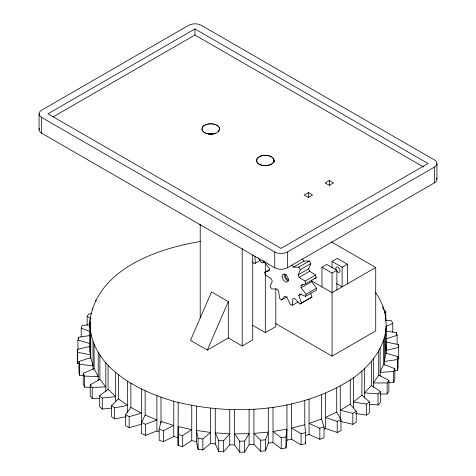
<?xml version="1.0" encoding="UTF-8"?>
<svg xmlns="http://www.w3.org/2000/svg" width="476" height="476" viewBox="0 0 476 476"><rect width="100%" height="100%" fill="white"/><g stroke="black" fill="none" stroke-linecap="round" stroke-linejoin="round"><path stroke-width="0.71" d="M275.806 288.664L275.806 326.578L265.305 332.641L252.708 325.364M178.101 434.487L178.173 426.615L191.739 429.626L182.683 435.504L178.101 434.487L178.101 445.518L182.683 446.536L191.739 440.657L196.368 441.49L198.075 449.296L202.847 449.957L210.499 443.448L215.277 443.924L218.734 451.534L223.613 451.837L229.73 444.804L229.73 409.527M178.101 445.518L178.173 402.369M269.672 269.458L264.727 272.314L265.382 275.015L271.249 278.787L272.302 281.251L270.112 286.439L271.683 288.98L276.937 288.956L278.65 290.943L279.549 298.315L281.619 300.023L284.844 296.203L286.76 297.185L290.503 304.759L292.514 305.175L292.853 298.589L294.454 298.297L300.041 304.051L311.958 296.994L310.519 292.853M256.451 160.59L256.683 161.602M256.475 160.275L256.701 159.264M274.122 160.686L273.89 161.697M274.146 160.37L273.914 159.359M285.957 436.95L286.951 429.102L273.01 431.482L281.251 437.753L285.957 436.95L285.957 447.981L281.251 448.785L273.01 442.513L268.285 443.132L265.531 450.837L260.681 451.278L253.928 444.441L253.928 409.164M285.957 447.981L286.951 440.133L286.951 404.856M385.881 353.18L384.358 361.522L397.537 359.529L398.055 356.708L385.881 353.18L385.881 328.934M77.957 349.652L77.957 340.09L78.475 337.27L90.196 335.497M394.61 371L397.537 370.56L398.055 367.74L398.055 356.708M300.041 304.051L301.463 303.057L298.815 295.465L299.678 293.984L305.61 296.375L306.056 294.239L316.552 288.176L311.637 281.613L311.554 279.912M316.552 288.176L316.112 290.312L305.61 296.375M201.854 128.651L201.883 129.412M201.985 128.08L202.294 127.336M219.418 129.841L219.109 130.585M219.549 129.27L219.519 128.508M274.17 160.483C273.051 168.409 252.417 166.909 257.617 157.919C262.324 153.683 274.134 154.212 274.17 161.935M159.151 429.233L161.001 421.438L173.77 425.443L163.464 430.59L159.151 429.233L159.151 440.264L163.464 441.621L173.77 436.474L178.173 437.646M265.531 450.837L265.531 439.806L268.285 432.101L253.928 433.41L260.681 440.246L260.681 451.278M383.537 364.283L380.14 372.44L393.658 371.453L394.812 368.698L383.537 364.283L383.537 340.037M81.206 336.925L81.206 328.101L82.36 325.346L90.184 324.775M388.678 382.847L393.658 382.484L394.812 379.729L394.812 368.698M306.056 294.239L301.141 287.677L301.028 285.404L305.717 283.785L305.068 281.084L299.196 277.306L298.143 274.848L300.332 269.66L310.834 263.597L309.263 261.05L304.009 261.074L293.514 267.137L291.8 265.15M298.143 274.848L308.644 268.785L310.834 263.597M207.322 350.08L228.319 301.588L211.522 291.883L190.519 340.382L207.322 350.08L228.319 337.954L242.207 345.975L252.708 339.912L252.708 255.16M158.865 431.803L156.901 430.976L145.519 435.302L141.55 433.63L141.55 422.599L145.15 415.012L145.15 390.766M256.867 158.966L257.54 158.02M273.73 161.995L273.051 162.941M244.628 452.129L244.628 441.097L249.103 433.666L234.573 433.88L239.725 441.169L239.725 452.2L244.628 452.129L249.103 444.697L249.103 409.419M378.7 375.112L373.487 382.942L387.113 382.984L388.88 380.342L378.7 375.112L378.7 350.866M87.138 325.281L87.138 316.457L88.899 313.815L91.773 313.821M379.943 393.997L387.113 394.015L388.88 391.373L388.88 380.342M202.675 126.806L203.306 126.14M218.728 131.114L218.097 131.787M141.42 388.975L141.42 424.253L129.157 427.68L125.599 425.728L125.599 414.697L130.882 407.444L130.882 383.198M223.613 451.837L223.613 440.8L229.73 433.773L215.277 432.892L218.734 440.502L218.734 451.534M371.458 385.483L364.515 392.861L378.021 393.926L380.366 391.439L371.458 385.483L371.458 361.236M369.495 404.285L378.021 404.957L380.366 402.47L380.366 391.439M126.158 416.696L114.656 418.892L111.574 416.69L111.574 405.659L118.453 398.864L118.453 374.618M257.831 157.758L260.711 156.11M272.766 163.208L271.689 164.018M198.075 438.265L202.847 438.926L210.499 432.416L196.368 430.459L198.075 438.265L198.075 449.296M361.933 395.223L353.382 402.012L366.532 404.088L369.418 401.798L361.933 395.223L361.933 370.977M355.572 413.388L366.532 415.12L369.418 412.829L369.418 401.798M203.912 125.682L204.829 125.129M111.426 408.081L102.269 409.092L99.71 406.671L99.71 395.639L108.064 389.422L108.064 365.175M350.282 404.16L340.275 410.247L352.841 413.299L356.221 411.246L350.282 404.16L350.282 379.913M340.275 421.278L352.841 424.33L356.221 422.277L356.221 411.246M194.952 28.941L47.963 113.806L281.048 248.377L428.037 163.512L194.952 28.941L194.952 35.004L423.527 166.969M53.098 116.906L194.952 35.004M308.347 192.607L304.146 195.035L308.347 197.457L312.542 195.035L308.347 192.607L308.347 197.457M329.344 180.481L325.144 182.909L329.344 185.331L333.545 182.909L329.344 180.481L329.344 185.575M252.625 261.901L253.321 263.133L255.255 263.276L260.199 260.42M258.004 257.796L261.651 262.942L264.638 261.895M41.668 117.441L274.747 252.012A8.907 5.141 0 0 0 287.343 252.012L434.332 167.147A8.907 5.141 0 0 0 434.332 159.876L201.253 25.305A8.907 5.141 0 0 0 188.657 25.305L41.668 110.17A8.907 5.141 0 0 0 41.668 117.441L41.668 133.203L274.747 267.774A8.907 5.141 0 0 0 287.343 267.774L434.332 182.909A8.907 5.141 0 0 0 436.641 177.941M293.514 267.137L298.761 267.113L309.263 261.05M299.196 277.306L309.697 271.249L315.564 275.021L316.219 277.722L305.717 283.785M321.972 286.873L321.972 267.238L326.798 264.448L336.877 270.267L336.877 289.908M332.052 267.964L332.052 261.419L337.3 258.385L347.379 264.204L347.379 283.845M305.068 281.084L315.564 275.021M301.028 285.404L302.885 284.333M301.141 287.677L311.637 281.613M281.619 300.023L287.177 296.81M321.972 267.238L332.052 273.057L336.877 270.267M332.052 261.419L342.131 267.238L347.379 264.204M298.815 295.465L301.284 294.037M292.514 305.175L298.077 301.962M301.463 303.057L311.958 296.994M275.39 323.43L332.052 356.137L375.725 330.921L375.725 267.476L332.052 292.692L311.596 280.882M99.365 398.198L92.207 398.436L90.214 395.848L90.214 384.816L99.9 379.283L99.9 355.031M384.59 312.673L385.804 311.982L383.811 309.394M271.29 164.226L269.886 164.851M336.716 412.145L325.417 417.422L337.187 421.397L341 419.612L336.716 412.145L336.716 387.898M324.162 429.043L325.417 428.459L337.187 432.428L341 430.649L341 419.612M205.614 124.777L206.745 124.379M215.789 133.143L214.658 133.542M90.357 387.357L84.633 387.113L83.246 384.4L83.246 373.363L94.099 368.608L94.099 344.362M385.988 326.405L392.771 323.43L391.385 320.717L385.661 320.473M141.55 422.599L145.519 424.265L156.901 419.945L145.15 415.012M321.461 419.041L309.067 423.42L319.836 428.245L324.019 426.764L321.461 419.041L321.461 394.794M324.019 426.764L324.019 437.801L319.836 439.277L309.067 434.451L305.33 435.611M264.727 272.314L269.416 270.695L269.309 268.416L264.394 261.86M314.208 278.418L316.219 277.722M83.199 375.737L79.688 375.32L78.927 372.524L78.927 361.486L90.761 357.589L90.761 333.343M385.953 338.977L397.091 335.306L396.329 332.51L385.792 331.254M261.193 155.967L262.823 155.575M269.404 164.994L267.768 165.386M125.599 414.697L129.157 416.649L141.42 413.222L130.882 407.444M304.777 424.723L291.496 428.132L301.082 433.725L305.568 432.577L304.777 424.723L304.777 400.477M305.568 432.577L305.568 443.608L301.082 444.762L291.496 439.169L286.951 440.133M207.661 124.159L208.934 123.944M213.742 133.762L212.475 133.976M77.326 349.39L89.946 346.415L90.321 354.804L77.451 352.222L77.326 349.39L77.451 363.253L79.593 363.682M385.697 341.994L398.567 344.576L398.692 347.409L386.072 350.384L385.792 344.088M111.574 405.659L114.656 407.861L127.592 405.385L118.453 398.864M200.914 241.427C156.759 248.454 96.955 269.66 89.881 320.764C89.018 366.615 137.856 391.349 175.906 401.869C234.347 416.202 300.415 412.049 351.954 378.896C369.126 366.865 384.293 349.217 386.137 327.536C386.607 314.951 382.793 302.284 375.272 292.175M263.359 155.503L265.108 155.372M267.238 165.458L265.489 165.589M99.71 395.639L102.269 398.055L115.656 396.579L108.064 389.422M260.681 440.246L265.531 439.806M253.928 444.441L249.103 444.697M209.916 123.873L211.243 123.849M211.487 134.048L210.166 134.071M90.214 384.816L92.207 387.404L105.809 386.946L99.9 379.283M239.725 441.169L244.628 441.097M239.725 452.2L234.573 444.917L229.73 444.804M265.656 155.384L267.405 155.521M264.942 165.577L263.192 165.446M83.246 373.363L84.633 376.082L98.223 376.653L94.099 368.608M218.734 440.502L223.613 440.8M212.225 123.927L213.51 124.105M209.178 133.994L207.893 133.815M78.927 361.486L79.688 364.289L93.034 365.877L90.761 357.589M267.923 155.61L269.559 156.003M262.669 165.35L261.038 164.958M214.432 124.325L215.592 124.694M206.971 133.595L205.81 133.226M77.957 340.09L90.137 343.618M270.017 156.17L271.421 156.794M260.58 164.791L259.176 164.172M81.206 328.101L90.494 331.736M216.384 125.039L217.342 125.569M205.025 132.881L204.067 132.352M87.138 316.457L90.958 318.42M331.296 241.826L375.725 267.476M336.461 283.601L342.131 286.873L342.131 267.238M271.79 157.02L272.867 157.83M258.807 163.94L257.73 163.131M217.943 126.021L218.633 126.675M203.46 131.9C196.761 123.177 217.229 120.898 219.501 128.163C218.912 135.529 207.042 135.618 202.77 131.245M273.117 158.109L273.795 159.055M257.474 162.851L256.802 161.905M302.296 259.093L304.009 261.074M219.014 127.205L219.388 127.937M202.389 130.716L202.014 129.984M199.968 224.178L200.812 225.386M298.761 267.113L300.332 269.66M308.644 268.785L309.697 271.249M263.038 260.556L263.406 262.609M305.354 441.466L305.568 443.608M254.94 256.177L255.255 263.276M436.944 163.512L436.944 179.274M434.332 167.147L434.332 182.909M398.692 347.409L398.692 358.44M398.567 344.576L398.567 346.784M397.537 359.529L397.537 370.56M397.091 335.306L397.091 344.136M396.329 332.51L396.329 334.717M393.658 371.453L393.658 382.484M392.771 323.43L392.771 332.26M387.113 382.984L387.113 394.015M386.072 326.137L386.072 353.323M385.804 311.982L385.804 320.812M385.697 317.748L385.697 319.949M384.358 337.276L384.358 365.199M382.984 306.675L382.984 308.876M380.14 348.194L380.14 376.117M378.021 393.926L378.021 404.957M373.487 358.696L373.487 387.357M366.532 404.088L366.532 415.12M364.515 368.614L364.515 398.007M353.382 377.765L353.382 407.896M352.841 413.299L352.841 424.33M340.275 386L340.275 419.07M337.187 421.397L337.187 432.428M332.052 273.057L332.052 356.137M325.417 393.176L325.417 428.459M319.836 428.245L319.836 439.277M309.067 399.174L309.067 434.451M301.082 433.725L301.082 444.762M291.496 403.886L291.496 439.169M287.343 252.012L287.343 267.774M281.251 437.753L281.251 448.785M274.747 252.012L274.747 267.774M273.01 407.236L273.01 442.513M268.285 407.855L268.285 443.132M265.305 262.758L265.305 332.641M242.207 248.585L242.207 345.975M234.573 409.634L234.573 444.917M228.319 301.588L228.319 337.954M215.277 408.646L215.277 443.924M210.499 408.17L210.499 443.448M202.847 438.926L202.847 449.957M200.212 224.339L200.212 318.01M196.368 406.212L196.368 441.49M191.739 405.379L191.739 440.657M182.683 435.504L182.683 446.536M173.77 401.197L173.77 436.474M163.464 430.59L163.464 441.621M161.001 397.192L161.001 422.908M156.901 395.699L156.901 430.976M145.519 424.265L145.519 435.302M129.157 416.649L129.157 427.68M127.592 381.139L127.592 412.74M115.656 372.333L115.656 401.726M114.656 407.861L114.656 418.892M105.809 362.7L105.809 391.361M102.269 398.055L102.269 409.092M98.223 352.407L98.223 380.33M95.878 300.112L95.878 301.582M93.034 341.631L93.034 369.555M92.481 308.269L92.481 309.739M92.207 387.404L92.207 398.436M90.321 330.558L90.321 358.482M90.137 319.372L90.137 346.564M89.946 322.169L89.946 352.3M84.633 376.082L84.633 387.113M79.688 364.289L79.688 375.32M78.475 337.27L78.475 338.745M77.451 352.222L77.451 363.253M39.056 113.806L39.056 129.567M41.668 133.203A8.907 5.141 0 0 1 39.359 128.234M263.216 165.678A4.159 2.398 0 0 1 267.375 165.678M208.625 134.155A4.159 2.398 0 0 1 212.784 134.155M288.539 279.364A2.82 1.63 60 0 1 285.743 277.329A2.82 1.63 60 0 1 286.106 274.307M288.26 280.846A4.457 2.57 60 0 1 284.249 274.259M336.74 270.975A2.969 1.714 60 0 0 339.912 271.612A2.969 1.714 60 0 0 338.091 267.334L337.543 267.054A2.969 1.714 60 0 0 336.038 269.612M282.078 276.372A4.457 2.57 60 0 0 286.903 282.095A4.457 2.57 60 0 0 286.689 275.675A4.457 2.57 60 0 0 282.078 276.372"/></g></svg>
